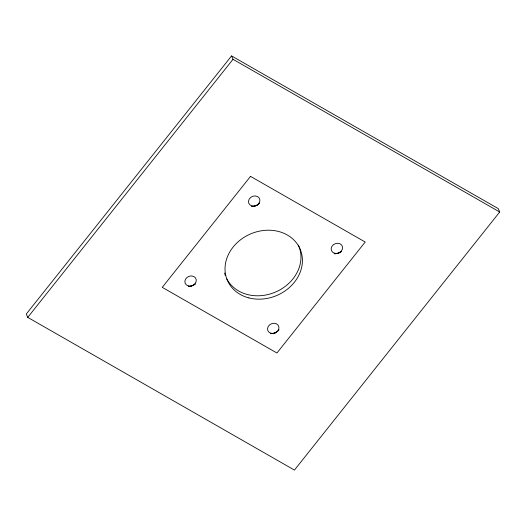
<?xml version="1.0" encoding="UTF-8"?>
<svg xmlns="http://www.w3.org/2000/svg" width="526" height="526" viewBox="0 0 526 526"><rect width="100%" height="100%" fill="white"/><g stroke="black" fill="none" stroke-linecap="round" stroke-linejoin="round"><path stroke-width="0.79" d="M231.565 55.92L26.3 313.996L27.747 317.382L294.435 470.08L499.7 212.004L498.253 208.618L231.565 55.92L233.018 59.306L499.7 212.004M27.747 317.382L233.018 59.306M298.393 245.103A39.588 33.46 -23.2 0 1 277.031 291.358A39.588 33.46 -23.2 0 1 226.857 278.938M225.26 275.302A39.588 33.46 -23.2 0 1 224.543 273.007M341.466 251.303A10.158 8.587 -23.2 0 1 334.115 253.828M279.089 329.861A9.935 8.396 -23.2 0 1 270.515 333.635M259.739 203.075A10.112 8.547 -23.2 0 1 251.448 206.448M195.133 283.941A10.112 8.547 -23.2 0 1 188.459 286.44M341.565 251.402A10.329 8.732 -23.2 0 1 336.732 253.69M257.793 204.838A10.329 8.732 -23.2 0 1 254.058 206.35M275.644 332.82A10.329 8.732 -23.2 0 1 273.099 333.694M195.258 284.073A10.329 8.732 -23.2 0 1 190.425 286.354M250.521 176.374L162.258 287.347L276.932 353.005L365.195 242.032L250.521 176.374M248.864 297.9A39.588 33.46 -23.2 0 0 302.102 256.123A39.588 33.46 -23.2 0 0 240.211 240.047A39.588 33.46 -23.2 0 0 248.864 297.9M271.048 333.274A5.852 4.944 -23.2 0 0 278.918 327.093A5.852 4.944 -23.2 0 0 269.766 324.72A5.852 4.944 -23.2 0 0 271.048 333.274M188.374 285.934A5.852 4.944 -23.2 0 0 196.244 279.76A5.852 4.944 -23.2 0 0 187.098 277.38A5.852 4.944 -23.2 0 0 188.374 285.934M334.681 253.269A5.852 4.944 -23.2 0 0 342.551 247.089A5.852 4.944 -23.2 0 0 333.399 244.715A5.852 4.944 -23.2 0 0 334.681 253.269M252.007 205.929A5.852 4.944 -23.2 0 0 259.877 199.755A5.852 4.944 -23.2 0 0 250.731 197.375A5.852 4.944 -23.2 0 0 252.007 205.929"/></g></svg>
